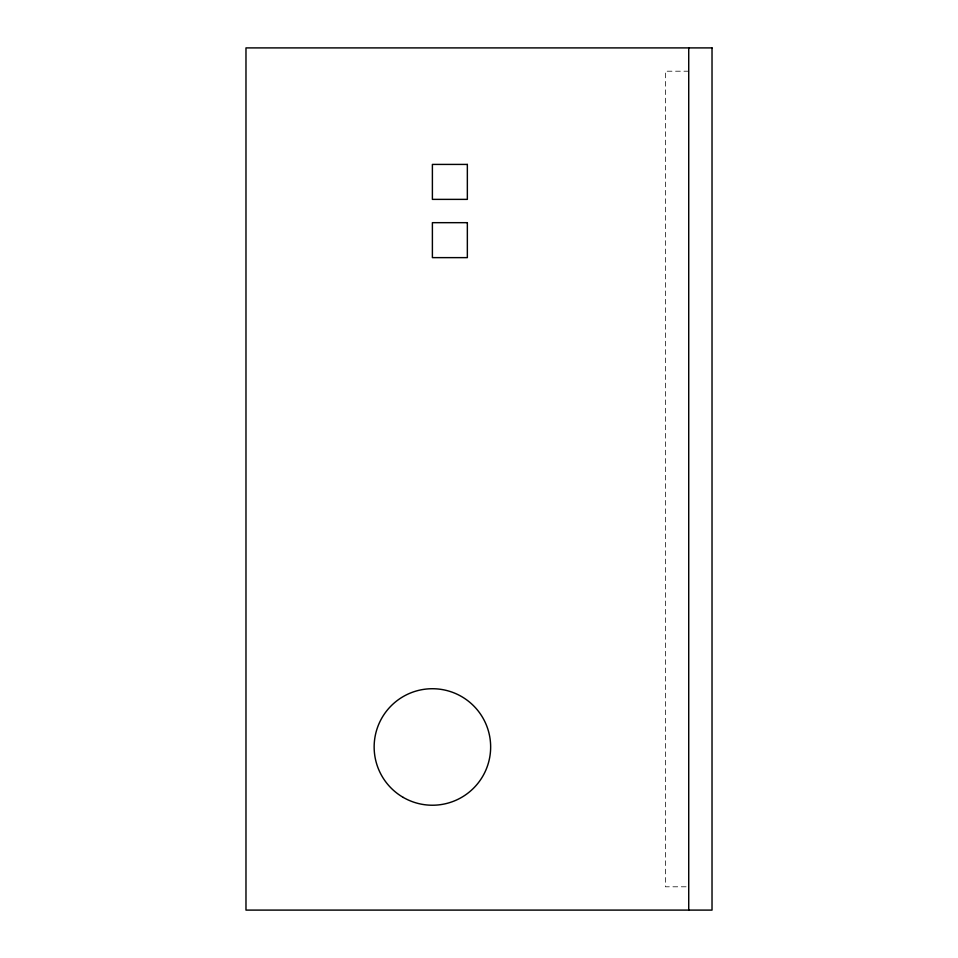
<?xml version="1.0" encoding="UTF-8"?>
<svg xmlns="http://www.w3.org/2000/svg" width="958" height="958" viewBox="0 0 958 958"><rect width="100%" height="100%" fill="white"/><g stroke="black" fill="none" stroke-linecap="round" stroke-linejoin="round"><path stroke-width="0.72" stroke-dasharray="4.79 3.59" d="M688.73 71.203L665.427 71.203L665.427 886.797L688.73 886.797"/><path stroke-width="1.44" d="M688.73 47.9L688.73 910.1M712.022 47.9L245.978 47.9L245.978 910.1L712.022 910.1L712.022 47.9M467.348 164.417L432.393 164.417L432.393 199.372L467.348 199.372L467.348 164.417M467.348 222.675L432.393 222.675L432.393 257.63L467.348 257.63L467.348 222.675M403.27 797.427A58.258 58.258 0 0 0 490.652 746.977A58.258 58.258 0 0 0 403.27 696.526A58.258 58.258 0 0 0 403.27 797.427"/></g></svg>
